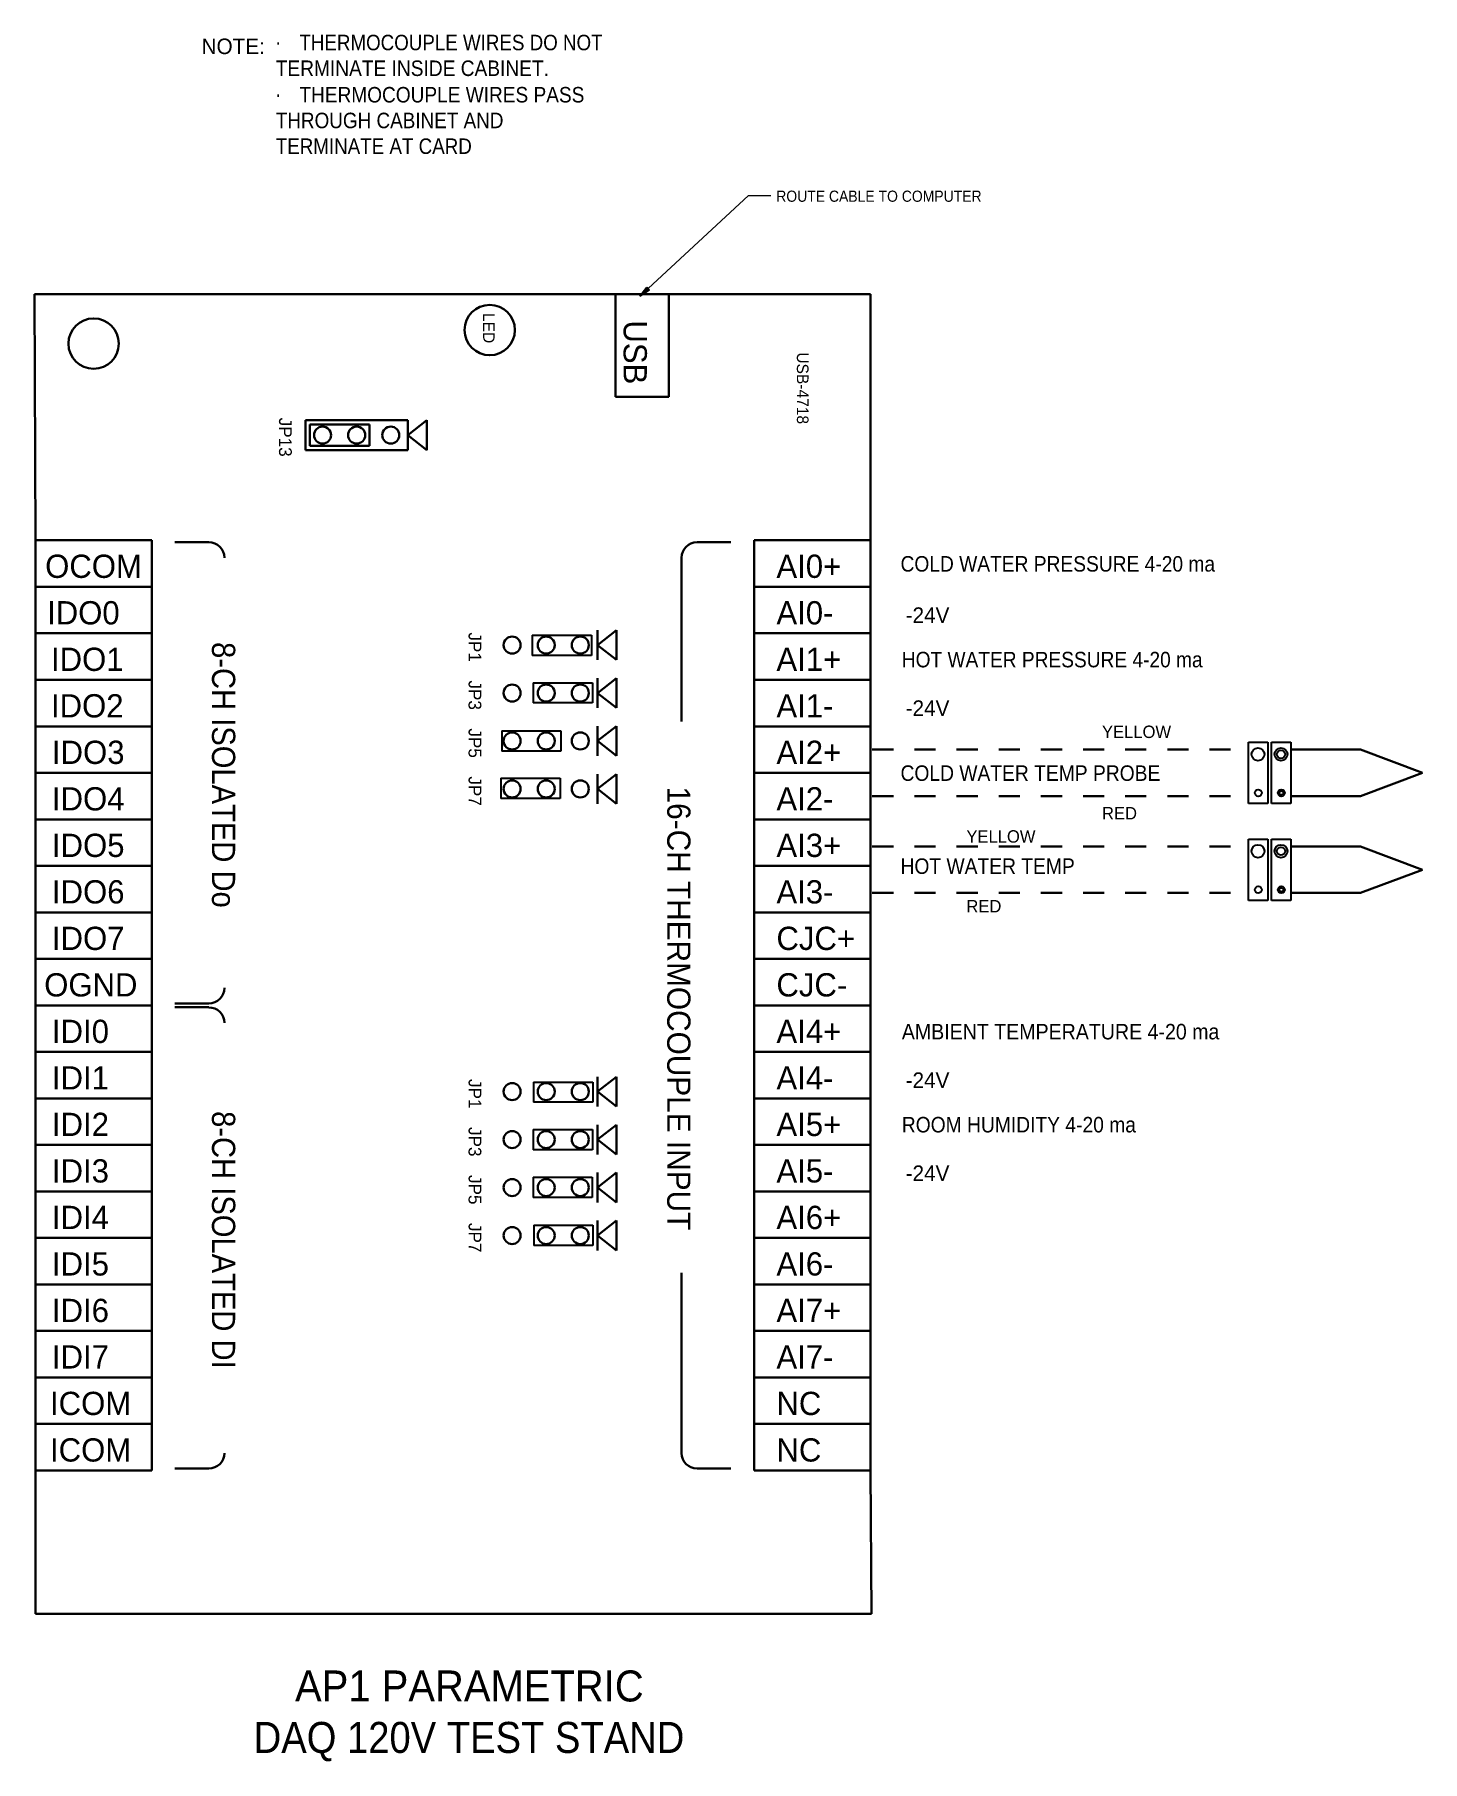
# Model space of a CAD drawing. Header units: inches. Extents: x 0.6 to 32.3, y 0.2 to 21.
# Drawn here: x 2.13 to 8.71, y 12.39 to 20.58 of the extents above; entities that cross this region are included whole.
import ezdxf

# ---------------------------------------------------------------- set-up
doc = ezdxf.new("R2010")
doc.units = ezdxf.units.IN
doc.header["$MEASUREMENT"] = 0
doc.linetypes.add('HIDDEN', pattern=[0.075, 0.05, -0.025])
for name, color, linetype in [('DEVICE', 3, 'Continuous'), ('HIDDEN', 3, 'HIDDEN'), ('TEXT', 4, 'Continuous')]:
    doc.layers.add(name, color=color, linetype=linetype)
doc.styles.add('SLDTEXTSTYLE0', font='TXT')
doc.styles.add('SLDTEXTSTYLE1', font='TXT', dxfattribs={"width": 0.928571})
doc.styles.add('SLDTEXTSTYLE10', font='TXT', dxfattribs={"width": 0.9375})
doc.styles.add('SLDTEXTSTYLE12', font='TXT', dxfattribs={"width": 0.923077})
doc.styles.add('SLDTEXTSTYLE13', font='TXT', dxfattribs={"width": 0.944444})
doc.styles.add('SLDTEXTSTYLE14', font='TXT', dxfattribs={"width": 0.964286})
doc.styles.add('SLDTEXTSTYLE15', font='TXT', dxfattribs={"width": 0.921053})
doc.styles.add('SLDTEXTSTYLE18', font='TXT', dxfattribs={"width": 0.7})
doc.styles.add('SLDTEXTSTYLE24', font='TXT', dxfattribs={"width": 0.9048})
doc.styles.add('SLDTEXTSTYLE25', font='TXT', dxfattribs={"width": 0.9232})
doc.styles.add('SLDTEXTSTYLE26', font='TXT', dxfattribs={"width": 0.92})
doc.styles.add('SLDTEXTSTYLE27', font='TXT', dxfattribs={"width": 0.911579})
doc.styles.add('SLDTEXTSTYLE28', font='TXT', dxfattribs={"width": 0.905882})
doc.styles.add('SLDTEXTSTYLE30', font='TXT', dxfattribs={"width": 0.925926})
doc.styles.add('SLDTEXTSTYLE31', font='TXT', dxfattribs={"width": 0.934783})
doc.styles.add('SLDTEXTSTYLE4', font='TXT', dxfattribs={"width": 0.958333})

# ---------------------------------------------------------------- blocks, each defined once
blk = doc.blocks.new('ADVANTECH JUMPER')
at = {"layer": 'DEVICE'}
for p, q in [((17.133, 61.415), (18.117, 61.415)), ((17.133, 61.415), (17.133, 61.079)), ((18.117, 61.415), (18.117, 61.079)), ((18.117, 61.079), (17.133, 61.079))]:
    blk.add_line(p, q, dxfattribs=at)
blk = doc.blocks.new('SW_NOTE_6')
at = {"layer": 'TEXT', "color": 0, "attachment_point": 1}
for s, insert, char_height, style in [('THERMOCOUPLE WIRES DO NOT', (0.1123, 0.0913), 0.073529, 'SLDTEXTSTYLE24'), ('·     ', (0, 0.0948), 0.07353, 'SLDTEXTSTYLE18'), ('TERMINATE INSIDE CABINET.', (0, -0.0307), 0.073529, 'SLDTEXTSTYLE25'), ('THERMOCOUPLE WIRES PASS', (0.1123, -0.1563), 0.073529, 'SLDTEXTSTYLE26'), ('·     ', (0, -0.1528), 0.07353, 'SLDTEXTSTYLE18'), ('THROUGH CABINET AND', (0, -0.2783), 0.073529, 'SLDTEXTSTYLE27'), ('TERMINATE AT CARD', (0, -0.4004), 0.073529, 'SLDTEXTSTYLE28')]:
    blk.add_mtext(s, dxfattribs=dict(at, insert=insert, char_height=char_height, style=style))
blk = doc.blocks.new('SW_NOTE_22')
at = {"layer": 'TEXT', "color": 0, "char_height": 0.147059, "attachment_point": 2}
for s, insert, style in [('AP1 PARAMETRIC', (1.0196, 0.1896), 'SLDTEXTSTYLE14'), ('DAQ 120V TEST STAND', (1.0179, -0.0545), 'SLDTEXTSTYLE15')]:
    blk.add_mtext(s, dxfattribs=dict(at, insert=insert, style=style))

msp = doc.modelspace()

# ---------------------------------------------------------------- hatches: boundary and pattern name
at = {"layer": 'TEXT'}
msp.add_hatch(color=256, dxfattribs=at).paths.add_polyline_path([(5.0328, 19.3807), (5.0448, 19.3678), (5, 19.3382)], flags=0)

# ---------------------------------------------------------------- linework, layer by layer
at = {"layer": 'DEVICE', "linetype": 'Continuous', "lineweight": 30}
for p, q in [((6.0938, 19.3474), (2.1278, 19.3474)), ((2.1278, 19.3474), (2.1324, 18.1801)), ((4.8851, 19.3428), (4.8851, 18.8603)), ((5.1379, 18.8603), (5.1379, 19.3474)), ((6.0938, 18.1801), (6.0938, 19.3474)), ((4.8851, 18.8603), (5.1379, 18.8603)), ((3.4136, 18.75), (3.8989, 18.75)), ((3.4136, 18.6085), (3.4136, 18.75)), ((3.4338, 18.7298), (3.7169, 18.7298)), ((3.4338, 18.6287), (3.4338, 18.7298)), ((3.7169, 18.7298), (3.7169, 18.6287)), ((3.8989, 18.75), (3.8989, 18.6085)), ((3.8989, 18.6792), (3.9899, 18.75)), ((3.8989, 18.6792), (3.9899, 18.6085)), ((3.9899, 18.75), (3.9899, 18.6085)), ((3.8989, 18.6085), (3.4136, 18.6085)), ((3.7169, 18.6287), (3.4338, 18.6287)), ((2.1324, 17.9596), (2.1324, 18.1801)), ((2.1324, 18.1801), (2.6838, 18.1801)), ((2.6838, 18.1801), (2.6838, 17.9596)), ((2.955, 18.171), (2.7941, 18.171)), ((5.2711, 18.171), (5.432, 18.171)), ((5.5423, 18.1801), (5.5423, 17.9596)), ((6.0938, 18.1801), (5.5423, 18.1801)), ((6.0938, 17.9596), (6.0938, 18.1801)), ((5.1976, 17.3208), (5.1976, 18.0974)), ((2.1324, 17.739), (2.1324, 17.9596)), ((2.1324, 17.9596), (2.6838, 17.9596)), ((2.6838, 17.9596), (2.6838, 17.739)), ((5.5423, 17.9596), (5.5423, 17.739)), ((6.0938, 17.9596), (5.5423, 17.9596)), ((6.0938, 17.739), (6.0938, 17.9596)), ((2.1324, 17.5184), (2.1324, 17.739)), ((2.1324, 17.739), (2.6838, 17.739)), ((2.6838, 17.739), (2.6838, 17.5184)), ((4.7983, 17.7541), (4.7983, 17.6126)), ((4.7983, 17.6834), (4.8892, 17.7541)), ((4.8892, 17.7541), (4.8892, 17.6126)), ((5.5423, 17.739), (5.5423, 17.5184)), ((6.0938, 17.739), (5.5423, 17.739)), ((6.0938, 17.5184), (6.0938, 17.739)), ((4.7983, 17.6834), (4.8892, 17.6126)), ((2.1324, 17.2978), (2.1324, 17.5184)), ((2.1324, 17.5184), (2.6838, 17.5184)), ((2.6838, 17.5184), (2.6838, 17.2978)), ((4.7983, 17.5267), (4.7983, 17.3851)), ((4.7983, 17.4559), (4.8892, 17.5267)), ((4.7983, 17.4559), (4.8892, 17.3851)), ((4.8892, 17.5267), (4.8892, 17.3851)), ((5.5423, 17.5184), (5.5423, 17.2978)), ((6.0938, 17.5184), (5.5423, 17.5184)), ((6.0938, 17.2978), (6.0938, 17.5184)), ((2.1324, 17.0772), (2.1324, 17.2978)), ((2.1324, 17.2978), (2.6838, 17.2978)), ((2.6838, 17.2978), (2.6838, 17.0772)), ((4.7983, 17.2992), (4.7983, 17.1576)), ((4.7983, 17.2284), (4.8892, 17.2992)), ((4.8892, 17.2992), (4.8892, 17.1576)), ((5.5423, 17.2978), (5.5423, 17.0772)), ((6.0938, 17.2978), (5.5423, 17.2978)), ((6.0938, 17.0772), (6.0938, 17.2978)), ((4.7983, 17.2284), (4.8892, 17.1576)), ((8.0882, 17.1875), (8.4191, 17.1875)), ((8.4191, 17.1875), (8.7132, 17.0772)), ((2.1324, 16.8566), (2.1324, 17.0772)), ((2.1324, 17.0772), (2.6838, 17.0772)), ((2.6838, 17.0772), (2.6838, 16.8566)), ((4.7983, 17.0717), (4.7983, 16.9301)), ((4.7983, 17.0009), (4.8892, 17.0717)), ((4.8892, 17.0717), (4.8892, 16.9301)), ((5.5423, 17.0772), (5.5423, 16.8566)), ((6.0938, 17.0772), (5.5423, 17.0772)), ((6.0938, 16.8566), (6.0938, 17.0772)), ((8.4191, 16.9669), (8.7132, 17.0772)), ((4.7983, 17.0009), (4.8892, 16.9301)), ((8.0882, 16.9669), (8.4191, 16.9669)), ((2.1324, 16.636), (2.1324, 16.8566)), ((2.1324, 16.8566), (2.6838, 16.8566)), ((2.6838, 16.8566), (2.6838, 16.636)), ((5.5423, 16.8566), (5.5423, 16.636)), ((6.0938, 16.8566), (5.5423, 16.8566)), ((6.0938, 16.636), (6.0938, 16.8566)), ((8.0882, 16.7279), (8.4191, 16.7279)), ((8.4191, 16.7279), (8.7132, 16.6176)), ((2.1324, 16.4154), (2.1324, 16.636)), ((2.1324, 16.636), (2.6838, 16.636)), ((2.6838, 16.636), (2.6838, 16.4154)), ((5.5423, 16.636), (5.5423, 16.4154)), ((6.0938, 16.636), (5.5423, 16.636)), ((6.0938, 16.4154), (6.0938, 16.636)), ((8.4191, 16.5074), (8.7132, 16.6176)), ((8.0882, 16.5074), (8.4191, 16.5074)), ((2.1324, 16.1949), (2.1324, 16.4154)), ((2.1324, 16.4154), (2.6838, 16.4154)), ((2.6838, 16.4154), (2.6838, 16.1949)), ((5.5423, 16.4154), (5.5423, 16.1949)), ((6.0938, 16.4154), (5.5423, 16.4154)), ((6.0938, 16.1949), (6.0938, 16.4154)), ((2.1324, 15.9743), (2.1324, 16.1949)), ((2.1324, 16.1949), (2.6838, 16.1949)), ((2.6838, 16.1949), (2.6838, 15.9743)), ((5.5423, 16.1949), (5.5423, 15.9743)), ((6.0938, 16.1949), (5.5423, 16.1949)), ((6.0938, 15.9743), (6.0938, 16.1949)), ((2.1324, 15.7537), (2.1324, 15.9743)), ((2.1324, 15.9743), (2.6838, 15.9743)), ((2.6838, 15.9743), (2.6838, 15.7537)), ((2.955, 15.9835), (2.7941, 15.9835)), ((5.5423, 15.9743), (5.5423, 15.7537)), ((6.0938, 15.9743), (5.5423, 15.9743)), ((6.0938, 15.7537), (6.0938, 15.9743)), ((2.955, 15.9651), (2.7941, 15.9651)), ((2.1324, 15.5331), (2.1324, 15.7537)), ((2.1324, 15.7537), (2.6838, 15.7537)), ((2.6838, 15.7537), (2.6838, 15.5331)), ((5.5423, 15.7537), (5.5423, 15.5331)), ((6.0938, 15.7537), (5.5423, 15.7537)), ((6.0938, 15.5331), (6.0938, 15.7537)), ((4.7983, 15.636), (4.7983, 15.4945)), ((4.7983, 15.5653), (4.8892, 15.636)), ((4.7983, 15.5653), (4.8892, 15.4945)), ((4.8892, 15.636), (4.8892, 15.4945)), ((2.1324, 15.3125), (2.1324, 15.5331)), ((2.1324, 15.5331), (2.6838, 15.5331)), ((2.6838, 15.5331), (2.6838, 15.3125)), ((5.5423, 15.5331), (5.5423, 15.3125)), ((6.0938, 15.5331), (5.5423, 15.5331)), ((6.0938, 15.3125), (6.0938, 15.5331)), ((4.7983, 15.4085), (4.7983, 15.267)), ((4.7983, 15.3378), (4.8892, 15.4085)), ((4.8892, 15.4085), (4.8892, 15.267)), ((4.7983, 15.3378), (4.8892, 15.267)), ((2.1324, 15.0919), (2.1324, 15.3125)), ((2.1324, 15.3125), (2.6838, 15.3125)), ((2.6838, 15.3125), (2.6838, 15.0919)), ((5.5423, 15.3125), (5.5423, 15.0919)), ((6.0938, 15.3125), (5.5423, 15.3125)), ((6.0938, 15.0919), (6.0938, 15.3125)), ((4.7983, 15.1811), (4.7983, 15.0395)), ((4.7983, 15.1103), (4.8892, 15.1811)), ((4.8892, 15.1811), (4.8892, 15.0395)), ((2.1324, 14.8713), (2.1324, 15.0919)), ((2.1324, 15.0919), (2.6838, 15.0919)), ((2.6838, 15.0919), (2.6838, 14.8713)), ((4.7983, 15.1103), (4.8892, 15.0395)), ((5.5423, 15.0919), (5.5423, 14.8713)), ((6.0938, 15.0919), (5.5423, 15.0919)), ((6.0938, 14.8713), (6.0938, 15.0919)), ((4.7983, 14.9536), (4.7983, 14.812)), ((4.7983, 14.8828), (4.8892, 14.9536)), ((4.8892, 14.9536), (4.8892, 14.812)), ((2.1324, 14.6507), (2.1324, 14.8713)), ((2.1324, 14.8713), (2.6838, 14.8713)), ((2.6838, 14.8713), (2.6838, 14.6507)), ((4.7983, 14.8828), (4.8892, 14.812)), ((5.5423, 14.8713), (5.5423, 14.6507)), ((6.0938, 14.8713), (5.5423, 14.8713)), ((6.0938, 14.6507), (6.0938, 14.8713)), ((5.1976, 13.8511), (5.1976, 14.7059)), ((2.1324, 14.4301), (2.1324, 14.6507)), ((2.1324, 14.6507), (2.6838, 14.6507)), ((2.6838, 14.6507), (2.6838, 14.4301)), ((5.5423, 14.6507), (5.5423, 14.4301)), ((6.0938, 14.6507), (5.5423, 14.6507)), ((6.0938, 14.4301), (6.0938, 14.6507)), ((2.1324, 14.2096), (2.1324, 14.4301)), ((2.1324, 14.4301), (2.6838, 14.4301)), ((2.6838, 14.4301), (2.6838, 14.2096)), ((5.5423, 14.4301), (5.5423, 14.2096)), ((6.0938, 14.4301), (5.5423, 14.4301)), ((6.0938, 14.2096), (6.0938, 14.4301)), ((2.1324, 13.989), (2.1324, 14.2096)), ((2.1324, 14.2096), (2.6838, 14.2096)), ((2.6838, 14.2096), (2.6838, 13.989)), ((5.5423, 14.2096), (5.5423, 13.989)), ((6.0938, 14.2096), (5.5423, 14.2096)), ((6.0938, 13.989), (6.0938, 14.2096)), ((2.1324, 13.7684), (2.1324, 13.989)), ((2.1324, 13.989), (2.6838, 13.989)), ((2.6838, 13.989), (2.6838, 13.7684)), ((5.5423, 13.989), (5.5423, 13.7684)), ((6.0938, 13.989), (5.5423, 13.989)), ((6.0938, 13.7684), (6.0938, 13.989)), ((2.1324, 13.7684), (2.6838, 13.7684)), ((2.1324, 13.7684), (2.1324, 13.0882)), ((2.955, 13.7776), (2.7941, 13.7776)), ((5.2711, 13.7776), (5.432, 13.7776)), ((6.0938, 13.7684), (5.5423, 13.7684)), ((6.0983, 13.0882), (6.0938, 13.7684)), ((2.1324, 13.0882), (6.0983, 13.0882))]:
    msp.add_line(p, q, dxfattribs=at)
at = {"layer": 'DEVICE'}
for p, q in [((7.8874, 17.2226), (7.979, 17.2226)), ((7.8874, 16.9318), (7.8874, 17.2226)), ((7.979, 17.2226), (7.979, 16.9318)), ((7.9966, 17.2226), (8.0882, 17.2226)), ((7.9966, 16.9318), (7.9966, 17.2226)), ((8.0882, 17.2226), (8.0882, 16.9318)), ((7.979, 16.9318), (7.8874, 16.9318)), ((8.0882, 16.9318), (7.9966, 16.9318)), ((7.8874, 16.7631), (7.979, 16.7631)), ((7.8874, 16.4722), (7.8874, 16.7631)), ((7.979, 16.7631), (7.979, 16.4722)), ((7.9966, 16.7631), (8.0882, 16.7631)), ((7.9966, 16.4722), (7.9966, 16.7631)), ((8.0882, 16.7631), (8.0882, 16.4722)), ((7.979, 16.4722), (7.8874, 16.4722)), ((8.0882, 16.4722), (7.9966, 16.4722))]:
    msp.add_line(p, q, dxfattribs=at)
at = {"layer": 'DEVICE', "linetype": 'Continuous', "lineweight": 30}
for centre, radius in [((4.2877, 19.1774), 0.1195), ((2.4081, 19.1131), 0.1195), ((3.4945, 18.6792), 0.0404), ((3.6562, 18.6792), 0.0404), ((3.818, 18.6792), 0.0404), ((4.3938, 17.6834), 0.0404), ((4.5556, 17.6834), 0.0404), ((4.7174, 17.6834), 0.0404), ((4.3938, 17.4559), 0.0404), ((4.5556, 17.4559), 0.0404), ((4.7174, 17.4559), 0.0404), ((4.3938, 17.2284), 0.0404), ((4.5556, 17.2284), 0.0404), ((4.7174, 17.2284), 0.0404), ((4.3938, 17.0009), 0.0404), ((4.5556, 17.0009), 0.0404), ((4.7174, 17.0009), 0.0404), ((4.3938, 15.5653), 0.0404), ((4.5556, 15.5653), 0.0404), ((4.7174, 15.5653), 0.0404), ((4.3938, 15.3378), 0.0404), ((4.5556, 15.3378), 0.0404), ((4.7174, 15.3378), 0.0404), ((4.3938, 15.1103), 0.0404), ((4.5556, 15.1103), 0.0404), ((4.7174, 15.1103), 0.0404), ((4.3938, 14.8828), 0.0404), ((4.5556, 14.8828), 0.0404), ((4.7174, 14.8828), 0.0404)]:
    msp.add_circle(centre, radius, dxfattribs=at)
at = {"layer": 'DEVICE'}
for centre, radius in [((7.9326, 17.1651), 0.0306), ((8.0419, 17.1651), 0.0306), ((8.0419, 17.1651), 0.0193), ((7.9342, 16.9822), 0.0164), ((8.0435, 16.9822), 0.0164), ((8.0435, 16.9822), 0.00924), ((7.9326, 16.7055), 0.0306), ((8.0419, 16.7055), 0.0306), ((8.0419, 16.7055), 0.0193), ((7.9342, 16.5226), 0.0164), ((8.0435, 16.5226), 0.0164), ((8.0435, 16.5226), 0.00924)]:
    msp.add_circle(centre, radius, dxfattribs=at)
at = {"layer": 'DEVICE', "linetype": 'Continuous', "lineweight": 30}
for centre, start, end in [((2.955, 18.0974), 0, 90), ((5.2711, 18.0974), 90, 180), ((2.955, 16.057), 270, 0), ((2.955, 15.8915), 0, 90), ((2.955, 13.8511), 270, 0), ((5.2711, 13.8511), 180, 270)]:
    msp.add_arc(centre, 0.0735, start, end, dxfattribs=at)
at = {"layer": 'HIDDEN', "lineweight": 30}
for p, q in [((6.1029, 17.1875), (7.8874, 17.1875)), ((6.1029, 16.9669), (7.8874, 16.9669)), ((6.1029, 16.7279), (7.8874, 16.7279)), ((6.1029, 16.5074), (7.8874, 16.5074))]:
    msp.add_line(p, q, dxfattribs=at)
at = {"layer": 'TEXT', "linetype": 'Continuous', "lineweight": 0}
for p, q in [((5.0388, 19.3743), (5.5147, 19.8162)), ((5.5147, 19.8162), (5.6206, 19.8162))]:
    msp.add_line(p, q, dxfattribs=at)
at = {"layer": 'TEXT'}
for p, q in [((5, 19.3382), (5.0328, 19.3807)), ((5.0448, 19.3678), (5, 19.3382)), ((5.0328, 19.3807), (5.0448, 19.3678))]:
    msp.add_line(p, q, dxfattribs=at)

# ---------------------------------------------------------------- block references
for name, p in [('SW_NOTE_6', (3.2723, 20.4866)), ('SW_NOTE_22', (3.1714, 12.6303))]:
    msp.add_blockref(name, p, dxfattribs=at)
at = {"layer": 'TEXT', "xscale": 0.2857142857142857, "yscale": 0.2857142857142857, "zscale": 0.2857142857142857}
for p in [(-0.4055, 0.1833), (-0.4011, -0.0424), (-0.5509, -0.2712), (-0.5551, -0.4954), (-0.3998, -1.9365), (-0.4013, -2.1615), (-0.4022, -2.3875), (-0.3988, -2.616)]:
    msp.add_blockref('ADVANTECH JUMPER', p, dxfattribs=at)

# ---------------------------------------------------------------- texts
at = {"layer": 'DEVICE', "attachment_point": 2, "rotation": 270}
for s, insert, char_height, style in [('LED', (4.3111, 19.1865), 0.05515, 'SLDTEXTSTYLE0'), ('USB', (5.0331, 19.0715), 0.11029, 'SLDTEXTSTYLE0'), ('USB-4718', (5.8001, 18.9016), 0.05515, 'SLDTEXTSTYLE0'), ('JP13', (3.3484, 18.6693), 0.06066, 'SLDTEXTSTYLE0'), ('JP1', (4.2478, 17.6735), 0.06066, 'SLDTEXTSTYLE0'), ('8-CH ISOLATED Do', (3.08, 17.0674), 0.110294, 'SLDTEXTSTYLE10'), ('JP3', (4.2478, 17.4456), 0.06066, 'SLDTEXTSTYLE0'), ('JP5', (4.2478, 17.2182), 0.06066, 'SLDTEXTSTYLE0'), ('JP7', (4.2478, 16.9907), 0.06066, 'SLDTEXTSTYLE0'), ('16-CH THERMOCOUPLE INPUT', (5.2399, 15.9598), 0.110294, 'SLDTEXTSTYLE4'), ('JP1', (4.2478, 15.5553), 0.06066, 'SLDTEXTSTYLE0'), ('8-CH ISOLATED DI', (3.08, 14.8621), 0.110294, 'SLDTEXTSTYLE10'), ('JP3', (4.2478, 15.3275), 0.06066, 'SLDTEXTSTYLE0'), ('JP5', (4.2478, 15.1001), 0.06066, 'SLDTEXTSTYLE0'), ('JP7', (4.2478, 14.8726), 0.06066, 'SLDTEXTSTYLE0')]:
    msp.add_mtext(s, dxfattribs=dict(at, insert=insert, char_height=char_height, style=style))
at = {"layer": 'DEVICE', "char_height": 0.11029, "attachment_point": 1, "style": 'SLDTEXTSTYLE0'}
for s, insert in [('OCOM', (2.1783, 18.1122)), ('AI0+', (5.648, 18.1122)), ('IDO0', (2.1875, 17.8916)), ('AI0-', (5.648, 17.8916)), ('IDO1', (2.2059, 17.671)), ('AI1+', (5.648, 17.671)), ('IDO2', (2.2059, 17.4504)), ('AI1-', (5.648, 17.4504)), ('IDO3', (2.2105, 17.2298)), ('AI2+', (5.648, 17.2298)), ('IDO4', (2.2105, 17.0092)), ('AI2-', (5.648, 17.0092)), ('IDO5', (2.2105, 16.7886)), ('AI3+', (5.648, 16.7886)), ('IDO6', (2.2105, 16.568)), ('AI3-', (5.648, 16.568)), ('IDO7', (2.2105, 16.3474)), ('CJC+', (5.648, 16.3474)), ('OGND', (2.1737, 16.1269)), ('CJC-', (5.648, 16.1269)), ('IDI0', (2.2105, 15.9063)), ('AI4+', (5.648, 15.9063)), ('IDI1', (2.2105, 15.6857)), ('AI4-', (5.648, 15.6857)), ('IDI2', (2.2105, 15.4651)), ('AI5+', (5.648, 15.4651)), ('IDI3', (2.2105, 15.2445)), ('AI5-', (5.648, 15.2445)), ('IDI4', (2.2105, 15.0239)), ('AI6+', (5.648, 15.0239)), ('IDI5', (2.2105, 14.8033)), ('AI6-', (5.648, 14.8033)), ('IDI6', (2.2105, 14.5827)), ('AI7+', (5.648, 14.5827)), ('IDI7', (2.2105, 14.3622)), ('AI7-', (5.648, 14.3622)), ('ICOM', (2.2013, 14.1416)), ('NC', (5.648, 14.1416)), ('ICOM', (2.2013, 13.921)), ('NC', (5.648, 13.921))]:
    msp.add_mtext(s, dxfattribs=dict(at, insert=insert))
at = {"layer": 'TEXT'}
for s, insert, char_height, attachment_point, style in [('NOTE:', (3.0705, 20.5599), 0.07353, 2, 'SLDTEXTSTYLE0'), ('ROUTE CABLE TO COMPUTER', (5.6471, 19.8387), 0.052941, 1, 'SLDTEXTSTYLE31'), ('COLD WATER PRESSURE 4-20 ma', (6.2367, 18.1053), 0.073529, 1, 'SLDTEXTSTYLE30'), ('-24V', (6.3648, 17.8621), 0.07353, 2, 'SLDTEXTSTYLE0'), ('HOT WATER PRESSURE 4-20 ma', (6.2428, 17.6512), 0.073529, 1, 'SLDTEXTSTYLE12'), ('-24V', (6.3648, 17.421), 0.07353, 2, 'SLDTEXTSTYLE0'), ('YELLOW', (7.1926, 17.3013), 0.05882, 1, 'SLDTEXTSTYLE0'), ('COLD WATER TEMP PROBE', (6.2367, 17.1127), 0.073529, 1, 'SLDTEXTSTYLE1'), ('RED', (7.1926, 16.9152), 0.05882, 1, 'SLDTEXTSTYLE0'), ('YELLOW', (6.5492, 16.805), 0.05882, 1, 'SLDTEXTSTYLE0'), ('HOT WATER TEMP', (6.2367, 16.6715), 0.073529, 1, 'SLDTEXTSTYLE1'), ('RED', (6.5492, 16.4741), 0.05882, 1, 'SLDTEXTSTYLE0'), ('AMBIENT TEMPERATURE 4-20 ma', (6.2428, 15.8865), 0.073529, 1, 'SLDTEXTSTYLE13'), ('-24V', (6.3648, 15.6563), 0.07353, 2, 'SLDTEXTSTYLE0'), ('ROOM HUMIDITY 4-20 ma', (6.2428, 15.4453), 0.073529, 1, 'SLDTEXTSTYLE1'), ('-24V', (6.3648, 15.2151), 0.07353, 2, 'SLDTEXTSTYLE0')]:
    msp.add_mtext(s, dxfattribs=dict(at, insert=insert, char_height=char_height, attachment_point=attachment_point, style=style))

doc.saveas('drawing.dxf')
